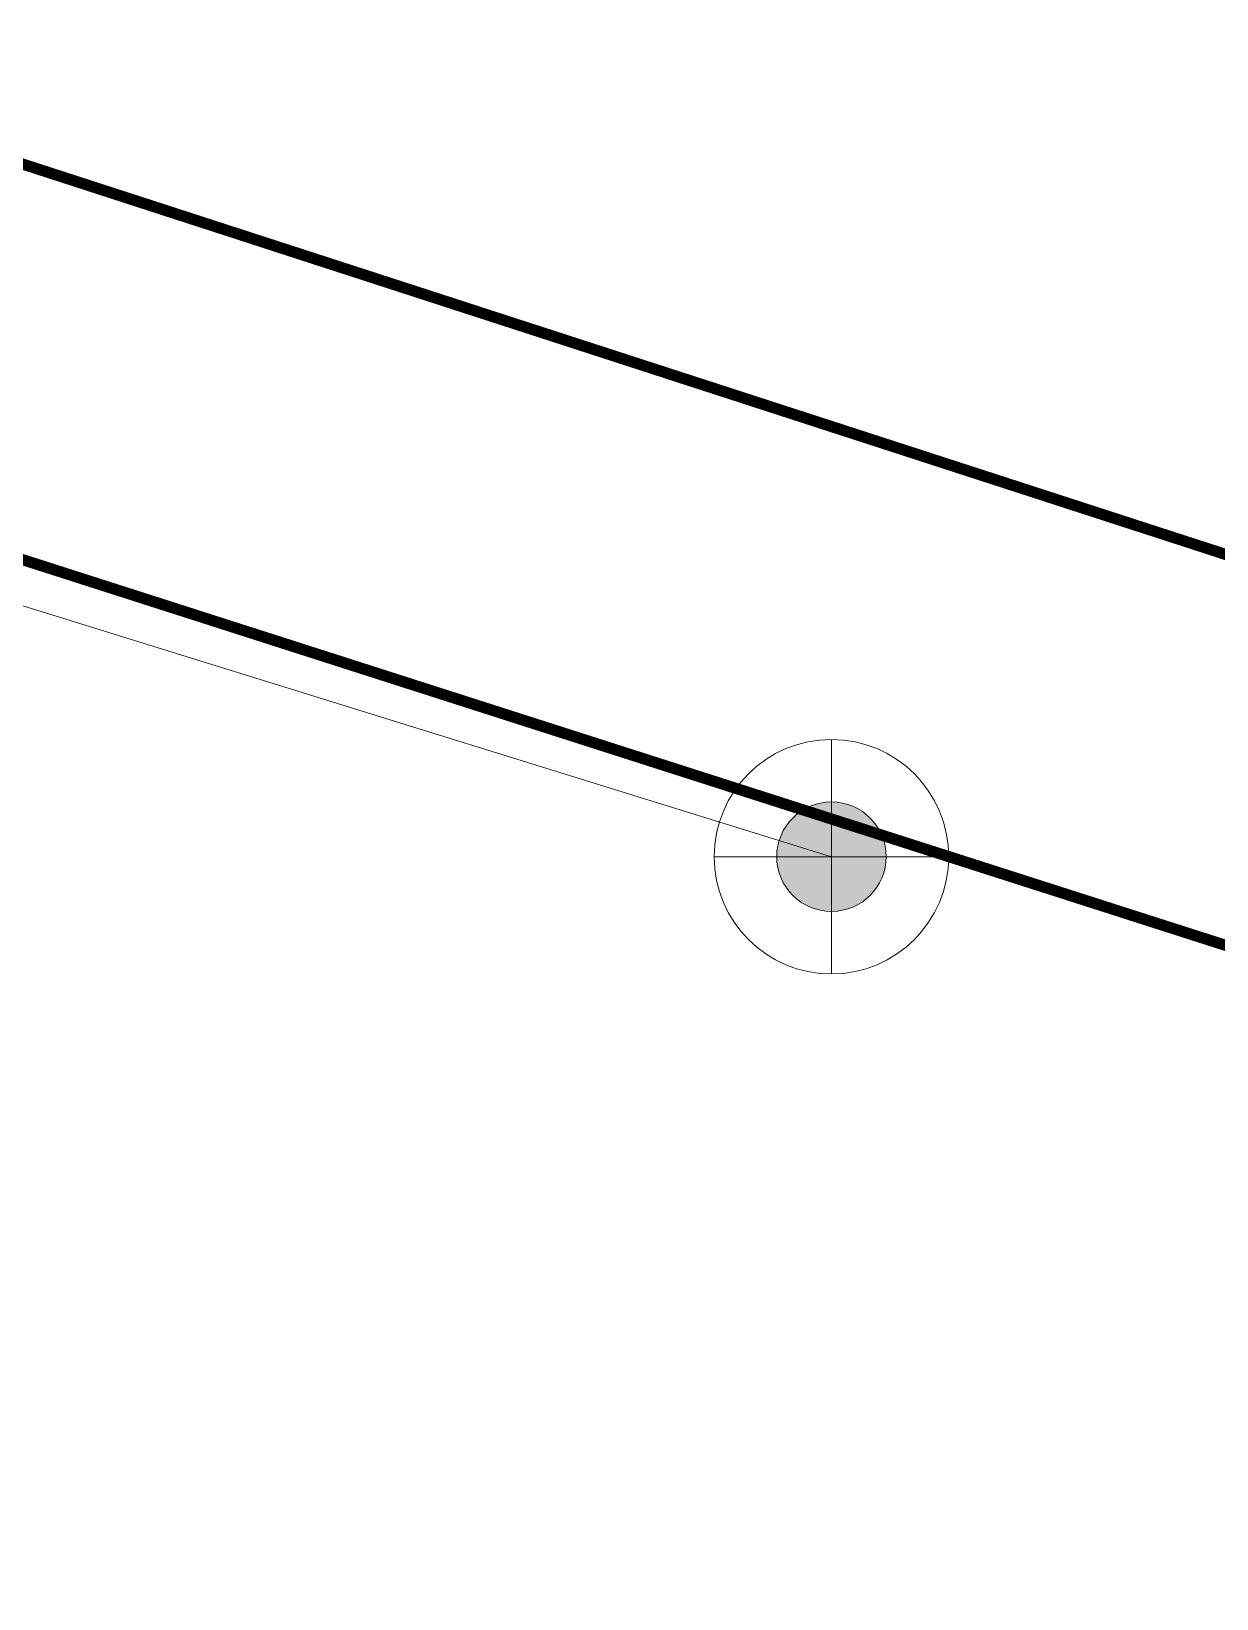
# Model space of a CAD drawing. Header units: inches. Extents: x 350994 to 353538, y 1581369 to 1583842.
# Drawn here: x 351541.4 to 351552.01, y 1583219.27 to 1583233.31 of the extents above; entities that cross this region are included whole.
import ezdxf

# ---------------------------------------------------------------- set-up
doc = ezdxf.new("R2010")
doc.units = ezdxf.units.IN
doc.header["$MEASUREMENT"] = 0
doc.linetypes.add('1', pattern=[0])
doc.layers.add('EP TF', color=5, linetype='Continuous')
doc.layers.add("ROAD'S", color=1, linetype='1')
doc.styles.get("Standard").update_dxf_attribs({"font": 'arial.ttf'})
doc.linetypes.add('SILT_FENCE', pattern='A,0.5,-0.2,["EP",Standard,S=0.1,R=0,X=-0.1,Y=-0.05],-0.2', length=0.9)

# ---------------------------------------------------------------- blocks, each defined once
blk = doc.blocks.new('EP1')
at = {"layer": 'EP TF', "lineweight": 5}
h = blk.add_hatch(color=252, dxfattribs=at)
edge = h.paths.add_edge_path()
edge.add_arc((351339.771, 1583222.914), 0.49, 0, 360)
at = {"layer": 'EP TF', "color": 252, "lineweight": 5}
for points in [[(351339.771, 1583223.964), (351339.771, 1583221.864)], [(351338.721, 1583222.914), (351340.821, 1583222.914)]]:
    blk.add_lwpolyline(points, dxfattribs=at)
for radius in [1.05, 0.49]:
    blk.add_circle((351339.771, 1583222.914), radius, dxfattribs=at)

msp = doc.modelspace()

# ---------------------------------------------------------------- linework, layer by layer
at = {"layer": 'EP TF', "color": 252, "linetype": 'SILT_FENCE', "lineweight": 5, "ltscale": 6, "elevation": 98.457}
msp.add_lwpolyline([(351390.184, 1583276.102), (351444.617, 1583258.982), (351470.489, 1583250.813), (351496.968, 1583242.772), (351522.244, 1583234.082), (351548.566, 1583225.918), (351548.566, 1583225.918)], dxfattribs=at)
at = {"layer": "ROAD'S", "lineweight": 5, "const_width": 0.1}
for points in [[(351566.837, 1583288.695), (351587.368, 1583281.612), (351589.749, 1583279.92), (351590.972, 1583277.627), (351589.879, 1583272.789), (351572.923, 1583223.021), (351570.49, 1583222.806), (351567.784, 1583223.345), (351562.174, 1583225.354), (351463.672, 1583257.317), (351394.003, 1583279.224), (351390.857, 1583283.441), (351391.809, 1583287.12), (351391.809, 1583287.12), (351391.95, 1583287.665), (351407.18, 1583340.371), (351411.724, 1583342.339), (351413.567, 1583341.782), (351482.492, 1583317.608), (351515.964, 1583306.247), (351528.201, 1583302.025)], [(351393.06, 1583275.668), (351462.322, 1583253.905), (351560.885, 1583222.306), (351564.853, 1583220.437), (351568.311, 1583218.792), (351570.496, 1583215.695), (351570.496, 1583215.695), (351555.306, 1583169.633)]]:
    msp.add_lwpolyline(points, dxfattribs=at)

# ---------------------------------------------------------------- block references
at = {"layer": 'EP TF', "color": 1, "lineweight": 5}
msp.add_blockref('EP1', (208.794, 3.004, 98.457), dxfattribs=at)

doc.saveas('drawing.dxf')
